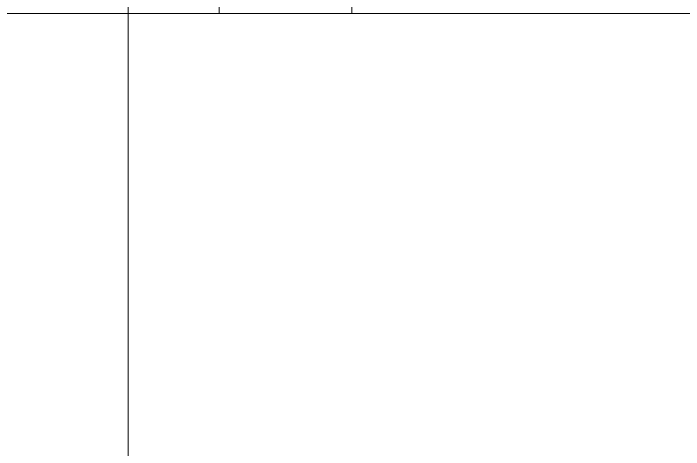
# Model space of a CAD drawing. Header units: millimetres. Extents: x -68946 to 690821, y -552984 to 293768.
# Drawn here: x 123720.2 to 123973.1, y -218945.4 to -218780.9 of the extents above; entities that cross this region are included whole.
import ezdxf

# ---------------------------------------------------------------- set-up
doc = ezdxf.new("R2010")
doc.units = ezdxf.units.MM
for name, color, linetype, lineweight in [('A-GLAZ-CWMG-MCUT', 250, 'Continuous', 9), ('A-GLAZ-CWMG-OTLN', 250, 'Continuous', 5), ('A-WALL-____-IDEN', 250, 'Continuous', 9), ('I-WALL-____-OTLN', 250, 'Continuous', 9)]:
    doc.layers.add(name, color=color, linetype=linetype, lineweight=lineweight)

# ---------------------------------------------------------------- blocks, each defined once
blk = doc.blocks.new('Прямоугольный импост - Рядовой 50х200-40428489-АР1_Маркировочный план 3 этажа секция 2_3')
at = {"layer": 'A-GLAZ-CWMG-MCUT', "lineweight": 5}
for p, q in [((84195, 39839.17), (84195, 39775.02)), ((85205, 39775.02), (85205, 39839.17)), ((84195, 39775.02), (85205, 39775.02))]:
    blk.add_line(p, q, dxfattribs=at)

msp = doc.modelspace()

# ---------------------------------------------------------------- linework, layer by layer
at = {"layer": 'A-WALL-____-IDEN'}
msp.add_line((123763.5485, -218741.1056), (123763.5485, -219309.8556), dxfattribs=at)
at = {"layer": 'I-WALL-____-OTLN', "lineweight": 15}
msp.add_line((123847.9057, -218780.9056), (123797.9057, -218780.9056), dxfattribs=at)

# ---------------------------------------------------------------- block references
at = {"layer": 'A-GLAZ-CWMG-OTLN'}
for p in [(38592.9057, -258555.9292), (39652.9057, -258555.9292)]:
    msp.add_blockref('Прямоугольный импост - Рядовой 50х200-40428489-АР1_Маркировочный план 3 этажа секция 2_3', p, dxfattribs=at)

doc.saveas('drawing.dxf')
